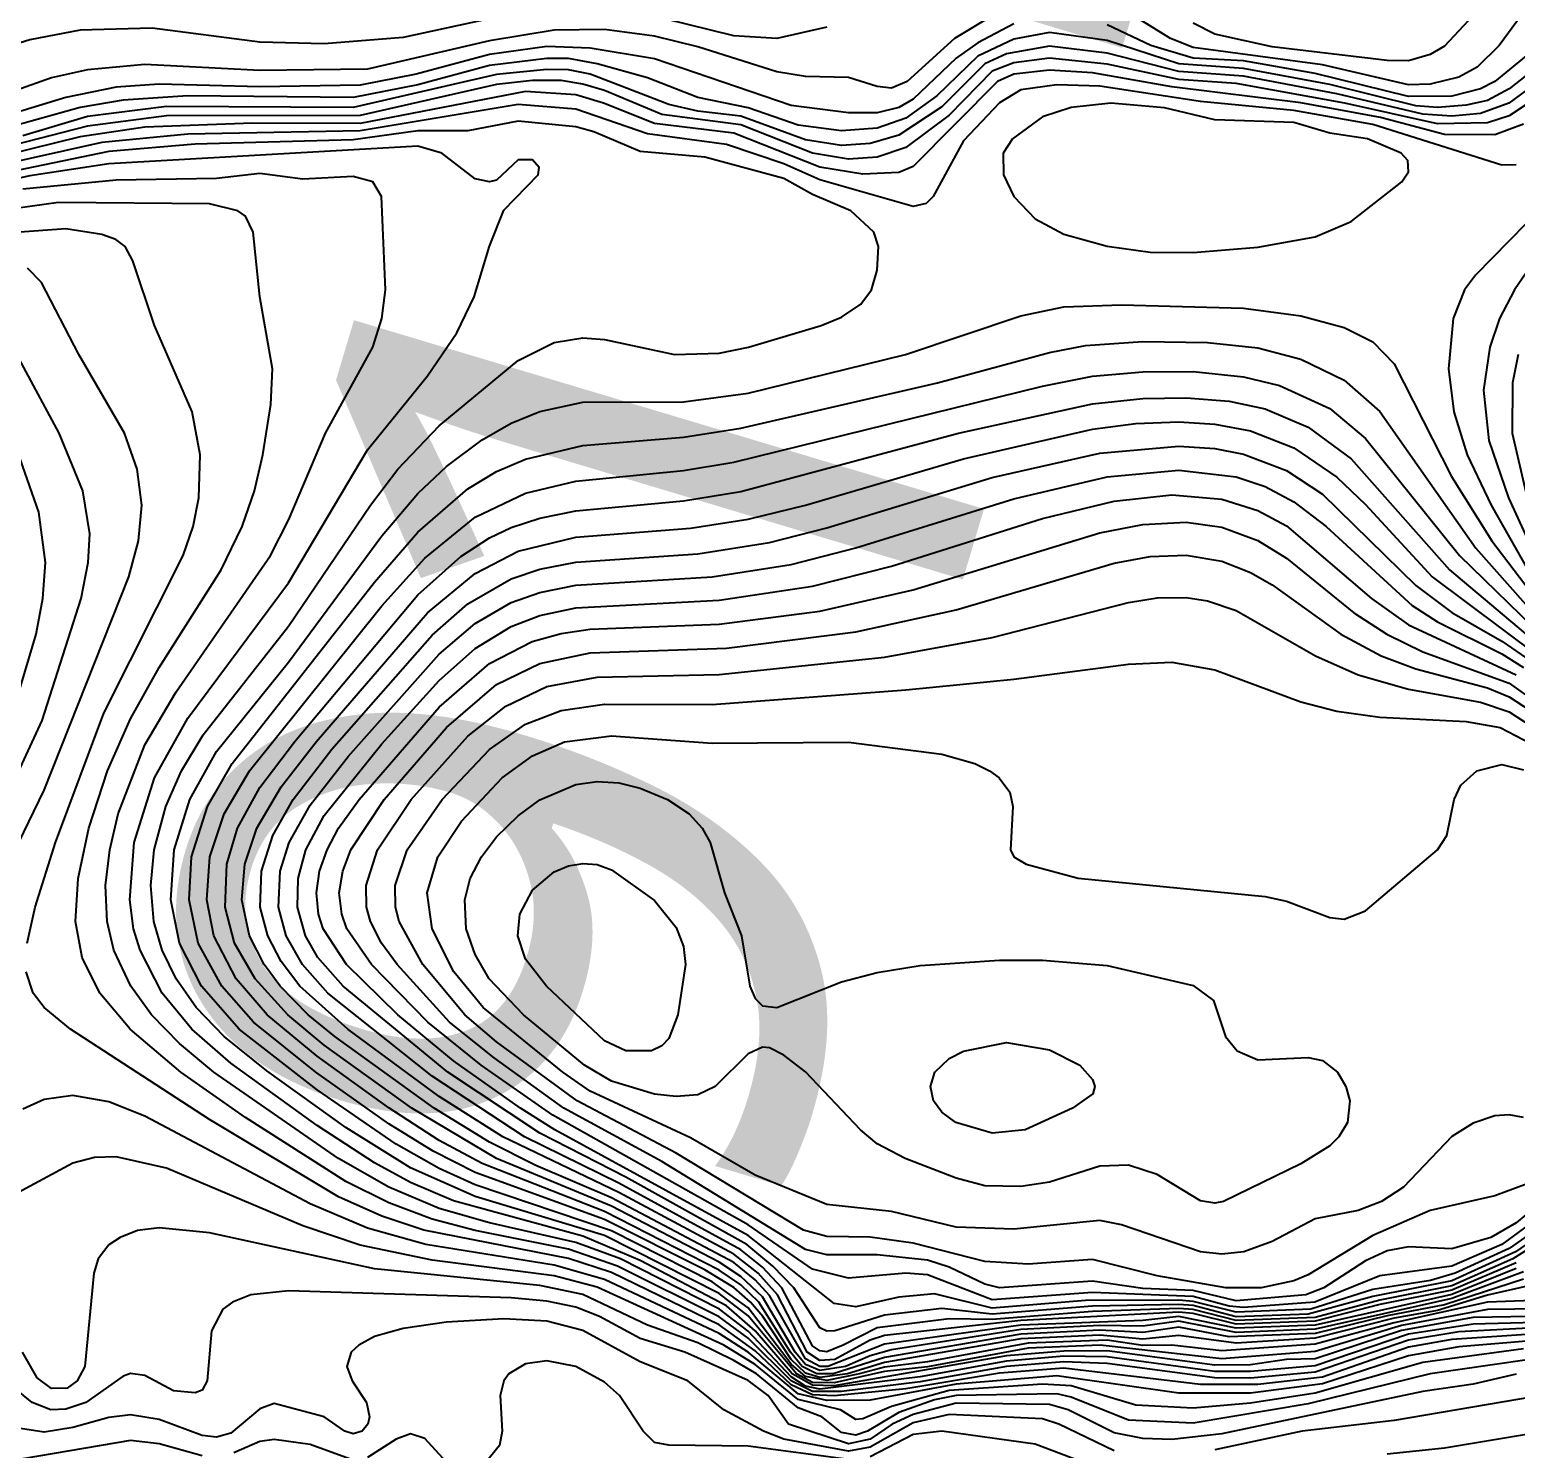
# Model space of a CAD drawing. Extents: x 474277 to 475042, y 254928 to 255625.
# Drawn here: x 474453.52 to 474469.39, y 255577.85 to 255593.01 of the extents above; entities that cross this region are included whole.
import ezdxf

# ---------------------------------------------------------------- set-up
doc = ezdxf.new("R2010")
doc.units = 0
doc.header["$MEASUREMENT"] = 0
doc.layers.add('BaseMapV2_DTM_export_MonNov09090547073261 — entities', color=1, linetype='CONTINUOUS')
doc.styles.get("Standard").update_dxf_attribs({"font": 'romans.shx'})

msp = doc.modelspace()

# ---------------------------------------------------------------- linework, layer by layer
at = {"layer": 'BaseMapV2_DTM_export_MonNov09090547073261 — entities', "color": 15, "linetype": 'Continuous', "true_color": 0xb7484b}
for points in [[(474469.778, 255593.615, 90.5), (474469.21, 255592.841, 90.5), (474468.976, 255592.611, 90.5), (474468.781, 255592.504, 90.5), (474468.474, 255592.431, 90.5), (474468.244, 255592.423, 90.5), (474467.324, 255592.636, 90.5), (474465.944, 255592.82, 90.5), (474465.7, 255592.918, 90.5), (474465.177, 255593.242, 90.5)], [(474462.033, 255593.039, 90.75), (474461.497, 255592.916, 90.75), (474461.037, 255592.944, 90.75), (474459.81, 255593.248, 90.75)], [(474464.027, 255593.073, 90.25), (474463.643, 255592.872, 90.25), (474463.413, 255592.708, 90.25), (474462.953, 255592.271, 90.25), (474462.8, 255592.181, 90.25), (474462.57, 255592.123, 90.25), (474462.263, 255592.125, 90.25), (474461.65, 255592.2, 90.25), (474460.193, 255592.7, 90.25), (474459.503, 255592.814, 90.25), (474459.043, 255592.832, 90.25), (474458.43, 255592.746, 90.25), (474457.646, 255592.535, 90.25), (474457.049, 255592.418, 90.25), (474455.976, 255592.402, 90.25), (474454.902, 255592.431, 90.25), (474454.442, 255592.397, 90.25), (474453.906, 255592.288, 90.25), (474452.909, 255591.985, 90.25)], [(474463.797, 255593.159, 90.5), (474463.394, 255592.918, 90.5), (474462.891, 255592.458, 90.5), (474462.723, 255592.387, 90.5), (474462.57, 255592.404, 90.5), (474462.263, 255592.501, 90.5), (474461.803, 255592.512, 90.5), (474461.497, 255592.562, 90.5), (474460.653, 255592.829, 90.5), (474460.193, 255592.943, 90.5), (474459.656, 255593.014, 90.5), (474459.12, 255593.006, 90.5), (474458.43, 255592.893, 90.5), (474457.126, 255592.589, 90.5), (474455.976, 255592.574, 90.5), (474454.749, 255592.641, 90.5), (474454.136, 255592.584, 90.5), (474453.752, 255592.498, 90.5), (474452.986, 255592.227, 90.5)], [(474458.524, 255593.148, 90.75), (474457.509, 255592.929, 90.75), (474456.666, 255592.861, 90.75), (474455.976, 255592.879, 90.75), (474454.826, 255593.029, 90.75), (474454.059, 255593.007, 90.75), (474453.522, 255592.902, 90.75), (474452.986, 255592.739, 90.75)], [(474469.54, 255592.765, 90.25), (474469.165, 255592.458, 90.25), (474469.011, 255592.38, 90.25), (474468.704, 255592.303, 90.25), (474468.244, 255592.298, 90.25), (474467.247, 255592.544, 90.25), (474466.481, 255592.677, 90.25), (474465.944, 255592.706, 90.25), (474465.493, 255592.841, 90.25), (474465.024, 255593.063, 90.25)], [(474468.934, 255593.163, 90.75), (474468.627, 255592.836, 90.75), (474468.474, 255592.745, 90.75), (474468.244, 255592.68, 90.75), (474468.014, 255592.683, 90.75), (474466.787, 255592.829, 90.75), (474466.174, 255592.964, 90.75), (474465.944, 255593.081, 90.75)], [(474469.806, 255592.765, 90), (474469.318, 255592.379, 90), (474469.088, 255592.255, 90), (474468.857, 255592.206, 90), (474468.551, 255592.18, 90), (474468.321, 255592.198, 90), (474467.401, 255592.425, 90), (474466.481, 255592.596, 90), (474465.79, 255592.646, 90), (474465.024, 255592.897, 90), (474464.41, 255592.981, 90), (474464.027, 255592.909, 90), (474463.643, 255592.728, 90), (474463.205, 255592.305, 90), (474462.877, 255592.065, 90), (474462.57, 255591.961, 90), (474462.187, 255591.931, 90), (474461.727, 255591.992, 90), (474461.19, 255592.177, 90), (474460.653, 255592.288, 90), (474460.116, 255592.497, 90), (474459.58, 255592.647, 90), (474459.273, 255592.703, 90), (474459.043, 255592.704, 90), (474458.43, 255592.628, 90), (474457.663, 255592.424, 90), (474456.973, 255592.287, 90), (474455.209, 255592.304, 90), (474454.519, 255592.258, 90), (474454.059, 255592.18, 90), (474452.832, 255591.837, 90)], [(474469.624, 255592.456, 89.75), (474469.314, 255592.228, 89.75), (474469.011, 255592.117, 89.75), (474468.704, 255592.089, 89.75), (474468.397, 255592.11, 89.75), (474467.477, 255592.326, 89.75), (474466.481, 255592.514, 89.75), (474465.79, 255592.563, 89.75), (474465.024, 255592.761, 89.75), (474464.41, 255592.835, 89.75), (474463.95, 255592.754, 89.75), (474463.72, 255592.648, 89.75), (474463.26, 255592.189, 89.75), (474462.8, 255591.886, 89.75), (474462.493, 255591.796, 89.75), (474462.187, 255591.774, 89.75), (474461.803, 255591.834, 89.75), (474461.113, 255592.088, 89.75), (474460.653, 255592.141, 89.75), (474460.346, 255592.213, 89.75), (474459.503, 255592.536, 89.75), (474459.273, 255592.581, 89.75), (474459.043, 255592.586, 89.75), (474458.506, 255592.533, 89.75), (474456.973, 255592.182, 89.75), (474454.979, 255592.192, 89.75), (474454.136, 255592.083, 89.75), (474453.446, 255591.878, 89.75)], [(474469.471, 255592.002, 89.25), (474469.164, 255591.889, 89.25), (474468.627, 255591.892, 89.25), (474467.942, 255592.075, 89.25), (474467.094, 255592.229, 89.25), (474465.714, 255592.401, 89.25), (474464.87, 255592.55, 89.25), (474464.41, 255592.578, 89.25), (474464.027, 255592.536, 89.25), (474463.853, 255592.458, 89.25), (474462.953, 255591.55, 89.25), (474462.8, 255591.485, 89.25), (474462.417, 255591.47, 89.25), (474461.957, 255591.543, 89.25), (474461.037, 255591.906, 89.25), (474460.193, 255592.008, 89.25), (474459.647, 255592.228, 89.25), (474459.35, 255592.314, 89.25), (474458.813, 255592.352, 89.25), (474457.049, 255592.011, 89.25), (474455.899, 255592.012, 89.25), (474454.749, 255591.971, 89.25), (474454.059, 255591.868, 89.25), (474452.755, 255591.547, 89.25)], [(474469.548, 255592.245, 89.5), (474469.318, 255592.09, 89.5), (474469.088, 255592.017, 89.5), (474468.551, 255592.006, 89.5), (474467.563, 255592.228, 89.5), (474466.404, 255592.438, 89.5), (474465.79, 255592.48, 89.5), (474465.024, 255592.643, 89.5), (474464.41, 255592.706, 89.5), (474464.027, 255592.659, 89.5), (474463.797, 255592.57, 89.5), (474463.337, 255592.099, 89.5), (474462.877, 255591.752, 89.5), (474462.57, 255591.649, 89.5), (474462.263, 255591.627, 89.5), (474461.88, 255591.691, 89.5), (474461.113, 255591.994, 89.5), (474460.27, 255592.104, 89.5), (474459.656, 255592.362, 89.5), (474459.426, 255592.43, 89.5), (474459.196, 255592.467, 89.5), (474458.89, 255592.467, 89.5), (474458.506, 255592.425, 89.5), (474457.049, 255592.096, 89.5), (474454.979, 255592.09, 89.5), (474454.136, 255591.982, 89.5), (474452.832, 255591.645, 89.5)], [(474469.394, 255591.569, 89), (474469.241, 255591.564, 89), (474467.861, 255591.997, 89), (474467.017, 255592.148, 89), (474466.02, 255592.246, 89), (474464.947, 255592.408, 89), (474464.487, 255592.422, 89), (474464.104, 255592.369, 89), (474463.874, 255592.23, 89), (474463.49, 255591.826, 89), (474463.166, 255591.231, 89), (474463.091, 255591.155, 89), (474462.953, 255591.122, 89), (474461.957, 255591.409, 89), (474461.573, 255591.579, 89), (474460.96, 255591.784, 89), (474460.116, 255591.898, 89), (474459.35, 255592.164, 89), (474458.736, 255592.214, 89), (474457.049, 255591.93, 89), (474455.209, 255591.897, 89), (474454.289, 255591.806, 89), (474452.755, 255591.464, 89)], [(474466.634, 255590.69, 88.75), (474467.247, 255590.8, 88.75), (474467.631, 255590.964, 88.75), (474468.172, 255591.385, 88.75), (474468.244, 255591.492, 88.75), (474468.234, 255591.615, 88.75), (474468.164, 255591.691, 88.75), (474467.804, 255591.845, 88.75), (474467.401, 255591.907, 88.75), (474467.017, 255592.019, 88.75), (474466.174, 255592.047, 88.75), (474465.637, 255592.178, 88.75), (474465.065, 255592.228, 88.75), (474464.64, 255592.181, 88.75), (474464.334, 255592.08, 88.75), (474464.015, 255591.845, 88.75), (474463.913, 255591.691, 88.75), (474463.917, 255591.461, 88.75), (474464.027, 255591.231, 88.75), (474464.257, 255590.993, 88.75), (474464.564, 255590.828, 88.75), (474465.024, 255590.699, 88.75), (474465.484, 255590.636, 88.75), (474465.944, 255590.633, 88.75), (474466.634, 255590.69, 88.75)], [(474470.544, 255579.36, 88.75), (474469.088, 255579.343, 88.75), (474468.167, 255579.172, 88.75), (474467.247, 255578.896, 88.75), (474466.25, 255578.817, 88.75), (474464.951, 255578.963, 88.75), (474464.18, 255578.93, 88.75), (474463.107, 255578.732, 88.75), (474462.647, 255578.681, 88.75), (474462.11, 255578.56, 88.75), (474461.88, 255578.565, 88.75), (474461.707, 255578.656, 88.75), (474461.19, 255579.275, 88.75), (474460.883, 255579.513, 88.75), (474459.656, 255580.132, 88.75), (474458.276, 255580.55, 88.75), (474457.586, 255580.857, 88.75), (474456.896, 255581.287, 88.75), (474456.053, 255581.892, 88.75), (474455.596, 255582.26, 88.75), (474455.299, 255582.567, 88.75), (474455.083, 255582.874, 88.75), (474454.936, 255583.18, 88.75), (474454.847, 255583.487, 88.75), (474454.814, 255583.87, 88.75), (474454.85, 255584.254, 88.75), (474454.973, 255584.714, 88.75), (474455.14, 255585.097, 88.75), (474455.371, 255585.48, 88.75), (474456.283, 255586.642, 88.75), (474457.16, 255587.934, 88.75), (474457.452, 255588.318, 88.75), (474457.893, 255588.78, 88.75), (474458.736, 255589.479, 88.75), (474459.12, 255589.669, 88.75), (474459.426, 255589.722, 88.75), (474459.656, 255589.704, 88.75), (474460.405, 255589.544, 88.75), (474460.883, 255589.557, 88.75), (474461.196, 255589.621, 88.75), (474461.971, 255589.851, 88.75), (474462.187, 255589.94, 88.75), (474462.393, 255590.081, 88.75), (474462.508, 255590.234, 88.75), (474462.57, 255590.444, 88.75), (474462.583, 255590.694, 88.75), (474462.534, 255590.848, 88.75), (474462.288, 255591.078, 88.75), (474461.88, 255591.252, 88.75), (474461.573, 255591.423, 88.75), (474460.73, 255591.651, 88.75), (474460.04, 255591.711, 88.75), (474459.542, 255591.921, 88.75), (474459.35, 255591.973, 88.75), (474458.736, 255592.036, 88.75), (474458.199, 255591.931, 88.75), (474457.663, 255591.931, 88.75), (474456.973, 255591.834, 88.75), (474455.286, 255591.79, 88.75), (474454.366, 255591.709, 88.75), (474452.679, 255591.363, 88.75)], [(474470.544, 255579.286, 88.5), (474468.934, 255579.258, 88.5), (474468.167, 255579.12, 88.5), (474467.247, 255578.816, 88.5), (474466.941, 255578.81, 88.5), (474466.557, 255578.751, 88.5), (474466.174, 255578.747, 88.5), (474465.024, 255578.901, 88.5), (474464.564, 255578.898, 88.5), (474463.95, 255578.849, 88.5), (474462.11, 255578.528, 88.5), (474461.88, 255578.534, 88.5), (474461.66, 255578.656, 88.5), (474461.267, 255579.114, 88.5), (474460.96, 255579.382, 88.5), (474460.04, 255579.868, 88.5), (474459.426, 255580.126, 88.5), (474458.046, 255580.503, 88.5), (474457.586, 255580.698, 88.5), (474457.203, 255580.909, 88.5), (474456.589, 255581.308, 88.5), (474455.669, 255581.973, 88.5), (474455.251, 255582.337, 88.5), (474454.935, 255582.72, 88.5), (474454.698, 255583.18, 88.5), (474454.63, 255583.41, 88.5), (474454.589, 255583.717, 88.5), (474454.636, 255584.33, 88.5), (474454.853, 255585.02, 88.5), (474455.209, 255585.66, 88.5), (474456.283, 255587.102, 88.5), (474457.126, 255588.524, 88.5), (474457.766, 255589.314, 88.5), (474458.08, 255589.774, 88.5), (474458.267, 255590.158, 88.5), (474458.43, 255590.698, 88.5), (474458.583, 255591.085, 88.5), (474458.951, 255591.461, 88.5), (474458.961, 255591.538, 88.5), (474458.89, 255591.622, 88.5), (474458.736, 255591.621, 88.5), (474458.506, 255591.403, 88.5), (474458.43, 255591.385, 88.5), (474458.276, 255591.417, 88.5), (474457.921, 255591.691, 88.5), (474457.663, 255591.769, 88.5), (474454.366, 255591.579, 88.5), (474453.522, 255591.449, 88.5), (474452.602, 255591.246, 88.5)], [(474470.928, 255579.239, 88.25), (474468.934, 255579.188, 88.25), (474468.244, 255579.081, 88.25), (474467.247, 255578.742, 88.25), (474466.557, 255578.68, 88.25), (474466.174, 255578.68, 88.25), (474465.024, 255578.837, 88.25), (474464.564, 255578.843, 88.25), (474463.95, 255578.793, 88.25), (474463.03, 255578.623, 88.25), (474461.957, 255578.492, 88.25), (474461.803, 255578.525, 88.25), (474461.65, 255578.624, 88.25), (474461.19, 255579.113, 88.25), (474460.887, 255579.346, 88.25), (474459.828, 255579.883, 88.25), (474459.35, 255580.059, 88.25), (474458.429, 255580.267, 88.25), (474457.893, 255580.423, 88.25), (474457.356, 255580.65, 88.25), (474456.819, 255580.956, 88.25), (474455.486, 255581.877, 88.25), (474455.119, 255582.183, 88.25), (474454.82, 255582.49, 88.25), (474454.599, 255582.797, 88.25), (474454.42, 255583.18, 88.25), (474454.346, 255583.487, 88.25), (474454.33, 255583.87, 88.25), (474454.375, 255584.254, 88.25), (474454.465, 255584.637, 88.25), (474454.749, 255585.375, 88.25), (474455.083, 255585.941, 88.25), (474456.091, 255587.397, 88.25), (474456.288, 255587.781, 88.25), (474456.68, 255588.701, 88.25), (474457.185, 255589.621, 88.25), (474457.28, 255589.928, 88.25), (474457.32, 255590.234, 88.25), (474457.275, 255591.231, 88.25), (474457.184, 255591.385, 88.25), (474456.973, 255591.442, 88.25), (474456.436, 255591.415, 88.25), (474455.976, 255591.477, 88.25), (474455.516, 255591.423, 88.25), (474454.442, 255591.405, 88.25), (474453.446, 255591.308, 88.25)], [(474469.86, 255591.308, 88.75), (474468.958, 255590.388, 88.75), (474468.842, 255590.234, 88.75), (474468.721, 255589.928, 88.75), (474468.67, 255589.391, 88.75), (474468.725, 255588.931, 88.75), (474468.87, 255588.471, 88.75), (474469.124, 255587.934, 88.75), (474469.517, 255587.244, 88.75)], [(474469.931, 255579.165, 88), (474468.781, 255579.105, 88), (474468.244, 255579.016, 88), (474467.247, 255578.674, 88), (474466.557, 255578.61, 88), (474466.174, 255578.612, 88), (474465.024, 255578.765, 88), (474464.564, 255578.783, 88), (474463.95, 255578.735, 88), (474463.03, 255578.572, 88), (474462.187, 255578.467, 88), (474461.88, 255578.468, 88), (474461.65, 255578.582, 88), (474461.19, 255579.038, 88), (474460.883, 255579.264, 88), (474459.796, 255579.806, 88), (474459.273, 255579.986, 88), (474458.276, 255580.186, 88), (474457.816, 255580.308, 88), (474457.356, 255580.481, 88), (474456.896, 255580.71, 88), (474455.823, 255581.394, 88), (474455.133, 255581.877, 88), (474454.593, 255582.337, 88), (474454.27, 255582.72, 88), (474454.08, 255583.104, 88), (474454.01, 255583.487, 88), (474454.038, 255583.947, 88), (474454.152, 255584.484, 88), (474454.351, 255585.097, 88), (474454.596, 255585.652, 88), (474454.902, 255586.199, 88), (474455.566, 255587.244, 88), (474455.79, 255587.704, 88), (474455.921, 255588.087, 88), (474456.011, 255588.471, 88), (474456.096, 255589.008, 88), (474456.111, 255589.391, 88), (474455.976, 255590.158, 88), (474455.907, 255590.848, 88), (474455.823, 255591.019, 88), (474455.742, 255591.078, 88), (474455.439, 255591.15, 88), (474453.829, 255591.164, 88), (474453.216, 255591.082, 88)], [(474453.494, 255583.257, 87.75), (474453.58, 255583.64, 87.75), (474453.797, 255584.33, 87.75), (474454.313, 255585.711, 87.75), (474455.158, 255587.397, 87.75), (474455.264, 255587.704, 87.75), (474455.327, 255588.011, 87.75), (474455.34, 255588.471, 87.75), (474455.253, 255588.931, 87.75), (474454.852, 255589.851, 87.75), (474454.62, 255590.541, 87.75), (474454.538, 255590.694, 87.75), (474454.439, 255590.771, 87.75), (474454.289, 255590.824, 87.75), (474453.906, 255590.886, 87.75), (474453.369, 255590.846, 87.75)], [(474469.639, 255590.618, 88.5), (474469.374, 255590.234, 88.5), (474469.215, 255589.928, 88.5), (474469.112, 255589.621, 88.5), (474469.044, 255589.161, 88.5), (474469.102, 255588.624, 88.5), (474469.309, 255588.011, 88.5), (474469.629, 255587.321, 88.5)], [(474453.292, 255584.101, 87.5), (474453.676, 255584.89, 87.5), (474454.577, 255587.167, 87.5), (474454.683, 255587.551, 87.5), (474454.718, 255587.934, 87.5), (474454.668, 255588.318, 87.5), (474454.534, 255588.701, 87.5), (474454.045, 255589.544, 87.5), (474453.647, 255590.311, 87.5), (474453.495, 255590.464, 87.5)], [(474462.38, 255578.656, 89), (474462.033, 255578.583, 89), (474461.803, 255578.628, 89), (474461.65, 255578.758, 89), (474461.19, 255579.362, 89), (474460.806, 255579.64, 89), (474459.733, 255580.184, 89), (474458.276, 255580.675, 89), (474457.893, 255580.849, 89), (474457.433, 255581.11, 89), (474456.589, 255581.688, 89), (474455.758, 255582.337, 89), (474455.355, 255582.797, 89), (474455.121, 255583.257, 89), (474455.026, 255583.717, 89), (474455.061, 255584.254, 89), (474455.229, 255584.79, 89), (474455.516, 255585.302, 89), (474456.283, 255586.257, 89), (474457.279, 255587.607, 89), (474457.663, 255588.058, 89), (474457.969, 255588.345, 89), (474458.353, 255588.631, 89), (474458.66, 255588.809, 89), (474458.966, 255588.933, 89), (474459.426, 255589.033, 89), (474460.5, 255589.037, 89), (474461.19, 255589.128, 89), (474462.871, 255589.544, 89), (474464.104, 255589.956, 89), (474464.564, 255590.05, 89), (474465.177, 255590.074, 89), (474466.481, 255590.036, 89), (474467.094, 255589.954, 89), (474467.554, 255589.831, 89), (474467.861, 255589.677, 89), (474468.091, 255589.442, 89), (474468.702, 255588.241, 89), (474469.131, 255587.551, 89), (474470.359, 255585.941, 89)], [(474453.228, 255584.714, 87.25), (474453.652, 255585.634, 87.25), (474454.069, 255586.937, 87.25), (474454.145, 255587.321, 87.25), (474454.162, 255587.627, 87.25), (474454.086, 255588.087, 87.25), (474453.833, 255588.701, 87.25), (474453.257, 255589.774, 87.25)], [(474462.251, 255578.656, 89.25), (474461.957, 255578.617, 89.25), (474461.803, 255578.664, 89.25), (474461.65, 255578.81, 89.25), (474461.349, 255579.27, 89.25), (474461.217, 255579.423, 89.25), (474461.037, 255579.578, 89.25), (474460.73, 255579.765, 89.25), (474459.656, 255580.303, 89.25), (474458.276, 255580.805, 89.25), (474457.828, 255581.033, 89.25), (474457.356, 255581.327, 89.25), (474456.577, 255581.877, 89.25), (474455.909, 255582.413, 89.25), (474455.57, 255582.797, 89.25), (474455.32, 255583.257, 89.25), (474455.221, 255583.717, 89.25), (474455.248, 255584.177, 89.25), (474455.417, 255584.714, 89.25), (474455.681, 255585.174, 89.25), (474457.203, 255587.11, 89.25), (474457.663, 255587.646, 89.25), (474458.199, 255588.107, 89.25), (474458.506, 255588.292, 89.25), (474458.813, 255588.424, 89.25), (474459.426, 255588.572, 89.25), (474460.5, 255588.66, 89.25), (474461.113, 255588.756, 89.25), (474463.214, 255589.238, 89.25), (474464.41, 255589.565, 89.25), (474464.794, 255589.638, 89.25), (474465.407, 255589.682, 89.25), (474466.097, 255589.672, 89.25), (474466.634, 255589.612, 89.25), (474467.094, 255589.492, 89.25), (474467.554, 255589.27, 89.25), (474467.937, 255588.935, 89.25), (474468.963, 255587.474, 89.25), (474469.854, 255586.466, 89.25)], [(474469.415, 255589.544, 88.25), (474469.353, 255589.238, 88.25), (474469.348, 255588.701, 88.25), (474469.51, 255588.011, 88.25)], [(474462.098, 255578.656, 89.5), (474461.925, 255578.656, 89.5), (474461.77, 255578.733, 89.5), (474461.642, 255578.886, 89.5), (474461.304, 255579.423, 89.5), (474461.113, 255579.606, 89.5), (474460.883, 255579.764, 89.5), (474459.656, 255580.391, 89.5), (474458.353, 255580.902, 89.5), (474457.893, 255581.148, 89.5), (474457.356, 255581.496, 89.5), (474456.589, 255582.047, 89.5), (474456.055, 255582.49, 89.5), (474455.723, 255582.874, 89.5), (474455.487, 255583.334, 89.5), (474455.411, 255583.717, 89.5), (474455.444, 255584.177, 89.5), (474455.598, 255584.637, 89.5), (474455.867, 255585.097, 89.5), (474457.279, 255586.859, 89.5), (474457.739, 255587.368, 89.5), (474458.276, 255587.805, 89.5), (474458.813, 255588.063, 89.5), (474459.35, 255588.19, 89.5), (474460.5, 255588.305, 89.5), (474461.037, 255588.394, 89.5), (474464.334, 255589.205, 89.5), (474464.87, 255589.31, 89.5), (474465.407, 255589.359, 89.5), (474465.944, 255589.361, 89.5), (474466.481, 255589.305, 89.5), (474466.864, 255589.212, 89.5), (474467.401, 255588.964, 89.5), (474467.784, 255588.646, 89.5), (474468.787, 255587.397, 89.5), (474469.701, 255586.504, 89.5)], [(474462.23, 255578.733, 89.75), (474461.957, 255578.691, 89.75), (474461.803, 255578.756, 89.75), (474461.693, 255578.886, 89.75), (474461.343, 255579.478, 89.75), (474461.113, 255579.696, 89.75), (474460.883, 255579.85, 89.75), (474459.733, 255580.445, 89.75), (474458.506, 255580.957, 89.75), (474457.601, 255581.493, 89.75), (474456.666, 255582.167, 89.75), (474456.275, 255582.49, 89.75), (474455.927, 255582.874, 89.75), (474455.707, 255583.257, 89.75), (474455.606, 255583.64, 89.75), (474455.624, 255584.1, 89.75), (474455.738, 255584.484, 89.75), (474455.976, 255584.918, 89.75), (474456.347, 255585.404, 89.75), (474457.663, 255586.974, 89.75), (474458.123, 255587.384, 89.75), (474458.43, 255587.585, 89.75), (474458.66, 255587.694, 89.75), (474458.966, 255587.796, 89.75), (474459.35, 255587.873, 89.75), (474460.5, 255587.979, 89.75), (474461.113, 255588.08, 89.75), (474463.436, 255588.701, 89.75), (474464.87, 255589.017, 89.75), (474465.407, 255589.073, 89.75), (474465.867, 255589.081, 89.75), (474466.327, 255589.043, 89.75), (474466.711, 255588.961, 89.75), (474467.171, 255588.765, 89.75), (474467.631, 255588.427, 89.75), (474468.681, 255587.244, 89.75), (474469.624, 255586.45, 89.75)], [(474462.043, 255578.733, 90), (474461.957, 255578.735, 90), (474461.803, 255578.817, 90), (474461.42, 255579.492, 90), (474461.267, 255579.659, 90), (474461.037, 255579.844, 90), (474459.733, 255580.537, 90), (474458.925, 255580.88, 90), (474458.43, 255581.131, 90), (474457.839, 255581.493, 90), (474456.778, 255582.26, 90), (474456.494, 255582.49, 90), (474456.195, 255582.797, 90), (474456.024, 255583.027, 90), (474455.867, 255583.334, 90), (474455.786, 255583.717, 90), (474455.816, 255584.1, 90), (474455.944, 255584.484, 90), (474456.206, 255584.924, 90), (474456.578, 255585.404, 90), (474457.768, 255586.784, 90), (474458.276, 255587.205, 90), (474458.736, 255587.441, 90), (474459.35, 255587.59, 90), (474460.576, 255587.687, 90), (474461.19, 255587.784, 90), (474461.803, 255587.935, 90), (474463.49, 255588.429, 90), (474464.87, 255588.745, 90), (474465.33, 255588.804, 90), (474465.79, 255588.823, 90), (474466.174, 255588.799, 90), (474466.557, 255588.726, 90), (474467.017, 255588.546, 90), (474467.477, 255588.234, 90), (474467.784, 255587.941, 90), (474468.497, 255587.167, 90), (474469.624, 255586.325, 90)], [(474453.314, 255585.634, 87), (474453.589, 255586.554, 87), (474453.66, 255586.937, 87), (474453.688, 255587.321, 87), (474453.616, 255587.857, 87), (474453.322, 255588.701, 87)], [(474462.117, 255578.81, 90.25), (474461.957, 255578.799, 90.25), (474461.823, 255578.886, 90.25), (474461.506, 255579.5, 90.25), (474461.299, 255579.73, 90.25), (474461.037, 255579.935, 90.25), (474459.81, 255580.593, 90.25), (474458.571, 255581.187, 90.25), (474457.893, 255581.617, 90.25), (474456.916, 255582.337, 90.25), (474456.406, 255582.797, 90.25), (474456.206, 255583.058, 90.25), (474456.061, 255583.334, 90.25), (474455.982, 255583.64, 90.25), (474455.996, 255584.024, 90.25), (474456.117, 255584.407, 90.25), (474456.335, 255584.79, 90.25), (474456.747, 255585.327, 90.25), (474457.816, 255586.546, 90.25), (474458.199, 255586.88, 90.25), (474458.66, 255587.146, 90.25), (474458.966, 255587.251, 90.25), (474459.35, 255587.326, 90.25), (474460.653, 255587.415, 90.25), (474461.42, 255587.536, 90.25), (474462.033, 255587.692, 90.25), (474463.797, 255588.228, 90.25), (474464.947, 255588.488, 90.25), (474465.79, 255588.563, 90.25), (474466.174, 255588.537, 90.25), (474466.481, 255588.478, 90.25), (474466.941, 255588.302, 90.25), (474467.324, 255588.05, 90.25), (474468.321, 255587.074, 90.25), (474468.704, 255586.787, 90.25), (474469.241, 255586.48, 90.25), (474469.548, 255586.266, 90.25)], [(474462.205, 255578.963, 90.5), (474462.033, 255578.89, 90.5), (474461.957, 255578.902, 90.5), (474461.88, 255578.955, 90.5), (474461.552, 255579.576, 90.5), (474461.343, 255579.795, 90.5), (474461.113, 255579.979, 90.5), (474459.81, 255580.692, 90.5), (474458.804, 255581.187, 90.5), (474457.816, 255581.834, 90.5), (474456.703, 255582.72, 90.5), (474456.434, 255583.027, 90.5), (474456.259, 255583.334, 90.5), (474456.177, 255583.64, 90.5), (474456.195, 255584.024, 90.5), (474456.291, 255584.33, 90.5), (474456.513, 255584.73, 90.5), (474456.921, 255585.25, 90.5), (474457.893, 255586.341, 90.5), (474458.276, 255586.668, 90.5), (474458.66, 255586.892, 90.5), (474458.966, 255587.002, 90.5), (474459.35, 255587.079, 90.5), (474460.806, 255587.167, 90.5), (474461.65, 255587.299, 90.5), (474462.34, 255587.476, 90.5), (474464.027, 255588.002, 90.5), (474465.024, 255588.237, 90.5), (474465.79, 255588.308, 90.5), (474466.404, 255588.235, 90.5), (474466.711, 255588.133, 90.5), (474467.017, 255587.969, 90.5), (474467.364, 255587.704, 90.5), (474468.281, 255586.861, 90.5), (474468.551, 255586.687, 90.5), (474469.241, 255586.344, 90.5), (474469.471, 255586.199, 90.5)], [(474462.118, 255579.116, 90.75), (474462.033, 255579.11, 90.75), (474461.957, 255579.148, 90.75), (474461.678, 255579.576, 90.75), (474461.456, 255579.806, 90.75), (474461.176, 255580.036, 90.75), (474459.886, 255580.755, 90.75), (474458.966, 255581.225, 90.75), (474457.983, 255581.877, 90.75), (474456.866, 255582.797, 90.75), (474456.597, 255583.104, 90.75), (474456.465, 255583.334, 90.75), (474456.379, 255583.64, 90.75), (474456.385, 255583.947, 90.75), (474456.47, 255584.254, 90.75), (474456.666, 255584.62, 90.75), (474457.279, 255585.386, 90.75), (474457.893, 255586.061, 90.75), (474458.276, 255586.402, 90.75), (474458.66, 255586.638, 90.75), (474458.966, 255586.755, 90.75), (474459.35, 255586.836, 90.75), (474460.883, 255586.918, 90.75), (474461.88, 255587.068, 90.75), (474462.723, 255587.281, 90.75), (474464.334, 255587.79, 90.75), (474465.1, 255587.975, 90.75), (474465.714, 255588.042, 90.75), (474466.25, 255587.996, 90.75), (474466.634, 255587.878, 90.75), (474466.941, 255587.712, 90.75), (474467.849, 255586.937, 90.75), (474468.244, 255586.656, 90.75), (474469.394, 255586.122, 90.75)], [(474467.201, 255579.346, 91), (474466.404, 255579.313, 91), (474465.944, 255579.43, 91), (474465.79, 255579.441, 91), (474464.794, 255579.44, 91), (474463.797, 255579.359, 91), (474463.183, 255579.512, 91), (474462.8, 255579.475, 91), (474462.34, 255579.373, 91), (474462.11, 255579.407, 91), (474461.19, 255580.133, 91), (474459.128, 255581.263, 91), (474458.762, 255581.493, 91), (474458.046, 255582, 91), (474457.452, 255582.49, 91), (474456.902, 255583.027, 91), (474456.654, 255583.41, 91), (474456.605, 255583.564, 91), (474456.583, 255583.794, 91), (474456.616, 255584.024, 91), (474456.695, 255584.254, 91), (474456.819, 255584.484, 91), (474457.039, 255584.79, 91), (474457.893, 255585.775, 91), (474458.43, 255586.242, 91), (474458.884, 255586.477, 91), (474459.196, 255586.564, 91), (474459.503, 255586.609, 91), (474460.883, 255586.661, 91), (474461.957, 255586.802, 91), (474462.953, 255587.03, 91), (474464.947, 255587.638, 91), (474465.407, 255587.726, 91), (474465.867, 255587.75, 91), (474466.25, 255587.698, 91), (474466.634, 255587.557, 91), (474466.941, 255587.366, 91), (474467.658, 255586.784, 91), (474468.011, 255586.554, 91), (474468.397, 255586.368, 91), (474469.318, 255586.032, 91), (474469.701, 255585.758, 91)], [(474467.244, 255579.423, 91.25), (474466.481, 255579.363, 91.25), (474466.327, 255579.377, 91.25), (474465.944, 255579.482, 91.25), (474464.87, 255579.523, 91.25), (474463.797, 255579.445, 91.25), (474463.107, 255579.715, 91.25), (474462.877, 255579.73, 91.25), (474462.263, 255579.678, 91.25), (474461.88, 255579.773, 91.25), (474461.19, 255580.247, 91.25), (474459.105, 255581.417, 91.25), (474458.341, 255581.953, 91.25), (474457.77, 255582.413, 91.25), (474457.168, 255583.027, 91.25), (474456.907, 255583.41, 91.25), (474456.852, 255583.564, 91.25), (474456.826, 255583.794, 91.25), (474456.862, 255584.024, 91.25), (474456.95, 255584.254, 91.25), (474457.304, 255584.79, 91.25), (474457.969, 255585.559, 91.25), (474458.505, 255586.017, 91.25), (474458.966, 255586.244, 91.25), (474459.503, 255586.357, 91.25), (474460.96, 255586.406, 91.25), (474462.34, 255586.581, 91.25), (474463.413, 255586.815, 91.25), (474465.1, 255587.314, 91.25), (474465.484, 255587.384, 91.25), (474465.867, 255587.4, 91.25), (474466.25, 255587.336, 91.25), (474466.557, 255587.215, 91.25), (474466.787, 255587.081, 91.25), (474467.519, 255586.554, 91.25), (474467.951, 255586.324, 91.25), (474468.321, 255586.187, 91.25), (474469.088, 255585.981, 91.25), (474469.318, 255585.886, 91.25), (474469.624, 255585.686, 91.25)], [(474467.146, 255579.5, 91.5), (474466.404, 255579.436, 91.5), (474465.944, 255579.547, 91.5), (474465.407, 255579.567, 91.5), (474464.87, 255579.644, 91.5), (474463.874, 255579.574, 91.5), (474463.72, 255579.612, 91.5), (474463.337, 255579.796, 91.5), (474463.107, 255579.871, 91.5), (474462.57, 255579.927, 91.5), (474462.033, 255579.927, 91.5), (474461.803, 255579.984, 91.5), (474460.27, 255580.922, 91.5), (474459.224, 255581.493, 91.5), (474458.478, 255582.03, 91.5), (474458.001, 255582.413, 91.5), (474457.443, 255583.027, 91.5), (474457.276, 255583.257, 91.5), (474457.159, 255583.487, 91.5), (474457.117, 255583.64, 91.5), (474457.112, 255583.87, 91.5), (474457.233, 255584.254, 91.5), (474457.594, 255584.79, 91.5), (474458.199, 255585.467, 91.5), (474458.603, 255585.787, 91.5), (474459.043, 255585.995, 91.5), (474459.58, 255586.096, 91.5), (474460.883, 255586.123, 91.5), (474462.647, 255586.311, 91.5), (474463.797, 255586.52, 91.5), (474465.254, 255586.895, 91.5), (474465.56, 255586.943, 91.5), (474465.867, 255586.947, 91.5), (474466.097, 255586.912, 91.5), (474466.404, 255586.807, 91.5), (474467.249, 255586.324, 91.5), (474467.707, 255586.12, 91.5), (474468.244, 255585.968, 91.5), (474469.011, 255585.829, 91.5), (474469.318, 255585.726, 91.5), (474469.624, 255585.528, 91.5)], [(474466.669, 255579.576, 91.75), (474466.291, 255579.576, 91.75), (474465.56, 255579.701, 91.75), (474464.87, 255579.876, 91.75), (474464.18, 255579.827, 91.75), (474463.72, 255579.855, 91.75), (474462.953, 255580.052, 91.75), (474462.493, 255580.116, 91.75), (474462.033, 255580.123, 91.75), (474461.784, 255580.19, 91.75), (474460.423, 255581.011, 91.75), (474459.367, 255581.57, 91.75), (474458.506, 255582.203, 91.75), (474458.166, 255582.49, 91.75), (474457.717, 255583.027, 91.75), (474457.464, 255583.487, 91.75), (474457.426, 255583.64, 91.75), (474457.423, 255583.87, 91.75), (474457.55, 255584.254, 91.75), (474457.924, 255584.79, 91.75), (474458.43, 255585.325, 91.75), (474458.813, 255585.594, 91.75), (474459.196, 255585.741, 91.75), (474459.656, 255585.809, 91.75), (474460.806, 255585.805, 91.75), (474462.877, 255585.962, 91.75), (474464.027, 255586.075, 91.75), (474465.254, 255586.236, 91.75), (474465.714, 255586.255, 91.75), (474466.174, 255586.175, 91.75), (474467.094, 255585.832, 91.75), (474467.477, 255585.733, 91.75), (474467.937, 255585.67, 91.75), (474468.857, 255585.623, 91.75), (474469.22, 255585.557, 91.75), (474469.548, 255585.388, 91.75)], [(474466.485, 255579.96, 92), (474466.25, 255579.935, 92), (474466.02, 255579.96, 92), (474465.177, 255580.248, 92), (474464.947, 255580.293, 92), (474464.027, 255580.2, 92), (474463.413, 255580.223, 92), (474462.723, 255580.388, 92), (474462.033, 255580.464, 92), (474461.267, 255580.777, 92), (474460.576, 255581.175, 92), (474459.503, 255581.675, 92), (474459.211, 255581.877, 92), (474458.361, 255582.567, 92), (474458.05, 255582.95, 92), (474457.816, 255583.41, 92), (474457.764, 255583.794, 92), (474457.877, 255584.177, 92), (474458.131, 255584.56, 92), (474458.566, 255585.02, 92), (474458.89, 255585.257, 92), (474459.232, 255585.404, 92), (474459.733, 255585.471, 92), (474460.806, 255585.39, 92), (474462.263, 255585.403, 92), (474463.26, 255585.273, 92), (474463.611, 255585.174, 92), (474463.768, 255585.097, 92), (474463.872, 255585.02, 92), (474463.984, 255584.867, 92), (474464.018, 255584.714, 92), (474463.992, 255584.254, 92), (474464.027, 255584.177, 92), (474464.161, 255584.1, 92), (474464.717, 255583.949, 92), (474466.711, 255583.754, 92), (474466.941, 255583.703, 92), (474467.401, 255583.53, 92), (474467.554, 255583.511, 92), (474467.784, 255583.599, 92), (474468.551, 255584.254, 92), (474468.653, 255584.407, 92), (474468.732, 255584.79, 92), (474468.801, 255584.944, 92), (474468.971, 255585.097, 92), (474469.241, 255585.163, 92), (474469.471, 255585.106, 92)], [(474466.269, 255580.497, 92.25), (474466.174, 255580.479, 92.25), (474466.02, 255580.502, 92.25), (474465.56, 255580.785, 92.25), (474465.254, 255580.886, 92.25), (474464.947, 255580.874, 92.25), (474464.41, 255580.703, 92.25), (474464.104, 255580.658, 92.25), (474463.72, 255580.665, 92.25), (474463.413, 255580.744, 92.25), (474462.867, 255580.957, 92.25), (474462.57, 255581.114, 92.25), (474462.392, 255581.263, 92.25), (474461.803, 255581.881, 92.25), (474461.573, 255582.06, 92.25), (474461.42, 255582.138, 92.25), (474461.343, 255582.144, 92.25), (474461.19, 255582.074, 92.25), (474460.839, 255581.723, 92.25), (474460.653, 255581.635, 92.25), (474460.423, 255581.617, 92.25), (474460.193, 255581.644, 92.25), (474459.733, 255581.783, 92.25), (474459.445, 255581.953, 92.25), (474458.792, 255582.49, 92.25), (474458.425, 255582.874, 92.25), (474458.276, 255583.135, 92.25), (474458.182, 255583.41, 92.25), (474458.165, 255583.717, 92.25), (474458.224, 255583.947, 92.25), (474458.344, 255584.177, 92.25), (474458.506, 255584.391, 92.25), (474458.736, 255584.617, 92.25), (474458.966, 255584.787, 92.25), (474459.35, 255584.951, 92.25), (474459.58, 255584.982, 92.25), (474459.81, 255584.967, 92.25), (474460.04, 255584.912, 92.25), (474460.33, 255584.79, 92.25), (474460.56, 255584.637, 92.25), (474460.702, 255584.484, 92.25), (474460.785, 255584.33, 92.25), (474460.939, 255583.794, 92.25), (474461.121, 255583.334, 92.25), (474461.208, 255582.797, 92.25), (474461.267, 255582.665, 92.25), (474461.343, 255582.585, 92.25), (474461.497, 255582.569, 92.25), (474462.187, 255582.841, 92.25), (474462.57, 255582.942, 92.25), (474463.03, 255583.017, 92.25), (474463.874, 255583.075, 92.25), (474464.334, 255583.074, 92.25), (474465.024, 255583.017, 92.25), (474465.944, 255582.805, 92.25), (474466.161, 255582.643, 92.25), (474466.289, 255582.26, 92.25), (474466.412, 255582.107, 92.25), (474466.634, 255582.011, 92.25), (474467.171, 255582.036, 92.25), (474467.324, 255582.004, 92.25), (474467.485, 255581.877, 92.25), (474467.575, 255581.723, 92.25), (474467.617, 255581.57, 92.25), (474467.592, 255581.34, 92.25), (474467.5, 255581.187, 92.25), (474467.401, 255581.091, 92.25), (474467.094, 255580.9, 92.25), (474466.269, 255580.497, 92.25)], [(474460.159, 255582.107, 92.5), (474459.886, 255582.105, 92.5), (474459.656, 255582.212, 92.5), (474459.037, 255582.797, 92.5), (474458.813, 255583.084, 92.5), (474458.733, 255583.334, 92.5), (474458.753, 255583.564, 92.5), (474458.89, 255583.82, 92.5), (474459.12, 255584.016, 92.5), (474459.273, 255584.082, 92.5), (474459.426, 255584.108, 92.5), (474459.58, 255584.094, 92.5), (474459.733, 255584.04, 92.5), (474460.193, 255583.71, 92.5), (474460.423, 255583.422, 92.5), (474460.5, 255583.22, 92.5), (474460.523, 255583.027, 92.5), (474460.44, 255582.49, 92.5), (474460.346, 255582.238, 92.5), (474460.27, 255582.159, 92.5), (474460.159, 255582.107, 92.5)], [(474469.931, 255579.106, 87.75), (474468.704, 255579.024, 87.75), (474468.244, 255578.939, 87.75), (474467.324, 255578.62, 87.75), (474466.634, 255578.541, 87.75), (474466.02, 255578.542, 87.75), (474464.564, 255578.715, 87.75), (474463.874, 255578.663, 87.75), (474462.877, 255578.495, 87.75), (474462.11, 255578.421, 87.75), (474461.88, 255578.432, 87.75), (474461.65, 255578.537, 87.75), (474461.267, 255578.9, 87.75), (474460.883, 255579.178, 87.75), (474459.733, 255579.738, 87.75), (474459.273, 255579.889, 87.75), (474457.73, 255580.19, 87.75), (474457.279, 255580.339, 87.75), (474456.819, 255580.545, 87.75), (474455.439, 255581.371, 87.75), (474453.955, 255582.337, 87.75), (474453.675, 255582.567, 87.75), (474453.556, 255582.72, 87.75), (474453.483, 255582.95, 87.75)], [(474464.151, 255581.263, 92.5), (474463.797, 255581.228, 92.5), (474463.41, 255581.34, 92.5), (474463.26, 255581.449, 92.5), (474463.17, 255581.57, 92.5), (474463.138, 255581.723, 92.5), (474463.185, 255581.877, 92.5), (474463.337, 255582.024, 92.5), (474463.49, 255582.101, 92.5), (474463.95, 255582.194, 92.5), (474464.41, 255582.115, 92.5), (474464.734, 255581.953, 92.5), (474464.87, 255581.8, 92.5), (474464.895, 255581.723, 92.5), (474464.871, 255581.647, 92.5), (474464.655, 255581.493, 92.5), (474464.151, 255581.263, 92.5)], [(474469.931, 255579.042, 87.5), (474468.781, 255578.946, 87.5), (474468.244, 255578.849, 87.5), (474467.324, 255578.548, 87.5), (474466.557, 255578.448, 87.5), (474465.79, 255578.449, 87.5), (474464.487, 255578.636, 87.5), (474463.413, 255578.546, 87.5), (474462.493, 255578.375, 87.5), (474462.033, 255578.37, 87.5), (474461.727, 255578.442, 87.5), (474461.19, 255578.889, 87.5), (474460.883, 255579.087, 87.5), (474459.656, 255579.665, 87.5), (474459.12, 255579.818, 87.5), (474457.751, 255580.036, 87.5), (474457.126, 255580.21, 87.5), (474456.513, 255580.471, 87.5), (474454.749, 255581.409, 87.5), (474454.366, 255581.56, 87.5), (474453.982, 255581.627, 87.5), (474453.676, 255581.585, 87.5), (474453.446, 255581.481, 87.5)], [(474469.471, 255581.392, 92), (474469.318, 255581.423, 92), (474469.164, 255581.413, 92), (474468.934, 255581.333, 92), (474468.704, 255581.19, 92), (474468.189, 255580.65, 92), (474467.955, 255580.497, 92), (474467.707, 255580.399, 92), (474467.247, 255580.312, 92), (474466.787, 255580.068, 92), (474466.485, 255579.96, 92)], [(474469.471, 255578.924, 87.25), (474468.397, 255578.776, 87.25), (474467.247, 255578.451, 87.25), (474466.557, 255578.342, 87.25), (474465.944, 255578.288, 87.25), (474465.33, 255578.323, 87.25), (474464.64, 255578.528, 87.25), (474464.334, 255578.547, 87.25), (474463.337, 255578.479, 87.25), (474462.723, 255578.308, 87.25), (474462.417, 255578.176, 87.25), (474462.34, 255578.169, 87.25), (474462.178, 255578.273, 87.25), (474461.727, 255578.383, 87.25), (474461.267, 255578.754, 87.25), (474460.931, 255578.963, 87.25), (474459.58, 255579.58, 87.25), (474459.12, 255579.703, 87.25), (474457.816, 255579.87, 87.25), (474457.049, 255580.031, 87.25), (474456.436, 255580.237, 87.25), (474454.979, 255580.854, 87.25), (474454.442, 255580.974, 87.25), (474454.212, 255580.965, 87.25), (474453.982, 255580.907, 87.25), (474452.935, 255580.343, 87.25)], [(474469.701, 255580.755, 91.75), (474469.164, 255580.557, 91.75), (474468.474, 255580.399, 91.75), (474467.861, 255580.133, 91.75), (474467.171, 255579.715, 91.75), (474467.017, 255579.65, 91.75), (474466.669, 255579.576, 91.75)], [(474469.701, 255580.526, 91.5), (474469.392, 255580.267, 91.5), (474469.122, 255580.113, 91.5), (474468.704, 255579.991, 91.5), (474468.244, 255580.014, 91.5), (474468.014, 255579.97, 91.5), (474467.784, 255579.862, 91.5), (474467.337, 255579.576, 91.5), (474467.146, 255579.5, 91.5)], [(474469.854, 255580.373, 91), (474469.318, 255579.994, 91), (474468.741, 255579.73, 91), (474468.477, 255579.653, 91), (474467.861, 255579.556, 91), (474467.201, 255579.346, 91)], [(474469.778, 255580.433, 91.25), (474469.241, 255580.036, 91.25), (474468.704, 255579.807, 91.25), (474467.937, 255579.702, 91.25), (474467.244, 255579.423, 91.25)], [(474469.854, 255578.856, 87), (474468.474, 255578.656, 87), (474467.171, 255578.334, 87), (474465.944, 255578.129, 87), (474465.254, 255578.161, 87), (474464.64, 255578.408, 87), (474464.487, 255578.444, 87), (474463.413, 255578.424, 87), (474463.183, 255578.378, 87), (474462.8, 255578.243, 87), (474462.466, 255578.043, 87), (474462.34, 255578.002, 87), (474462.187, 255578.031, 87), (474461.977, 255578.196, 87), (474461.727, 255578.293, 87), (474461.281, 255578.656, 87), (474461.037, 255578.798, 87), (474460.653, 255578.987, 87), (474460.116, 255579.176, 87), (474459.426, 255579.503, 87), (474458.966, 255579.598, 87), (474457.203, 255579.777, 87), (474455.439, 255580.163, 87), (474454.902, 255580.215, 87), (474454.672, 255580.185, 87), (474454.485, 255580.113, 87), (474454.366, 255580.032, 87), (474454.25, 255579.883, 87), (474454.205, 255579.73, 87), (474454.107, 255578.733, 87), (474454.027, 255578.58, 87), (474453.919, 255578.503, 87), (474453.752, 255578.498, 87), (474453.599, 255578.614, 87), (474453.443, 255578.886, 87)], [(474469.854, 255580.282, 90.75), (474469.385, 255579.96, 90.75), (474468.704, 255579.649, 90.75), (474467.861, 255579.482, 90.75), (474467.171, 255579.292, 90.75), (474466.404, 255579.266, 90.75), (474465.944, 255579.386, 90.75), (474465.79, 255579.396, 90.75), (474464.87, 255579.38, 90.75), (474463.797, 255579.294, 90.75), (474463.26, 255579.353, 90.75), (474462.647, 255579.282, 90.75), (474462.118, 255579.116, 90.75)], [(474469.854, 255580.198, 90.5), (474469.356, 255579.883, 90.5), (474468.704, 255579.596, 90.5), (474467.937, 255579.444, 90.5), (474467.247, 255579.258, 90.5), (474466.404, 255579.226, 90.5), (474465.944, 255579.344, 90.5), (474465.79, 255579.355, 90.5), (474464.87, 255579.323, 90.5), (474463.797, 255579.237, 90.5), (474463.337, 255579.244, 90.5), (474462.57, 255579.148, 90.5), (474462.205, 255578.963, 90.5)], [(474469.394, 255579.78, 90), (474468.704, 255579.503, 90), (474467.247, 255579.175, 90), (474466.404, 255579.144, 90), (474465.79, 255579.27, 90), (474465.407, 255579.225, 90), (474464.104, 255579.176, 90), (474462.647, 255578.973, 90), (474462.043, 255578.733, 90)], [(474469.394, 255579.842, 90.25), (474468.704, 255579.548, 90.25), (474467.937, 255579.395, 90.25), (474467.247, 255579.217, 90.25), (474466.404, 255579.185, 90.25), (474465.944, 255579.302, 90.25), (474465.79, 255579.313, 90.25), (474464.104, 255579.224, 90.25), (474462.647, 255579.064, 90.25), (474462.493, 255579.016, 90.25), (474462.117, 255578.81, 90.25)], [(474469.471, 255579.747, 89.75), (474468.704, 255579.46, 89.75), (474467.247, 255579.133, 89.75), (474466.404, 255579.099, 89.75), (474465.79, 255579.219, 89.75), (474465.407, 255579.166, 89.75), (474464.947, 255579.172, 89.75), (474464.104, 255579.129, 89.75), (474462.723, 255578.912, 89.75), (474462.493, 255578.849, 89.75), (474462.23, 255578.733, 89.75)], [(474469.394, 255578.651, 86.75), (474468.934, 255578.544, 86.75), (474468.397, 255578.469, 86.75), (474466.25, 255578.015, 86.75), (474465.714, 255577.954, 86.75), (474465.407, 255577.965, 86.75), (474465.1, 255578.025, 86.75), (474464.608, 255578.273, 86.75), (474464.41, 255578.329, 86.75), (474463.413, 255578.341, 86.75), (474462.953, 255578.222, 86.75), (474462.73, 255578.12, 86.75), (474462.493, 255577.959, 86.75), (474462.263, 255577.91, 86.75), (474461.623, 255578.12, 86.75), (474461.406, 255578.426, 86.75), (474461.19, 255578.586, 86.75), (474460.516, 255578.886, 86.75), (474460.04, 255579.035, 86.75), (474459.604, 255579.27, 86.75), (474459.35, 255579.367, 86.75), (474459.043, 255579.433, 86.75), (474458.66, 255579.467, 86.75), (474456.283, 255579.542, 86.75), (474455.882, 255579.5, 86.75), (474455.686, 255579.423, 86.75), (474455.583, 255579.346, 86.75), (474455.46, 255579.116, 86.75), (474455.415, 255578.58, 86.75), (474455.362, 255578.483, 86.75), (474455.286, 255578.453, 86.75), (474455.056, 255578.474, 86.75), (474454.749, 255578.637, 86.75), (474454.596, 255578.659, 86.75), (474454.519, 255578.632, 86.75), (474454.121, 255578.35, 86.75), (474453.906, 255578.277, 86.75), (474453.744, 255578.273, 86.75), (474453.546, 255578.35, 86.75), (474453.139, 255578.679, 86.75)], [(474469.471, 255579.666, 89.5), (474468.627, 255579.394, 89.5), (474468.014, 255579.277, 89.5), (474467.247, 255579.087, 89.5), (474466.327, 255579.052, 89.5), (474465.79, 255579.156, 89.5), (474465.407, 255579.099, 89.5), (474464.947, 255579.121, 89.5), (474464.104, 255579.08, 89.5), (474462.647, 255578.832, 89.5), (474462.098, 255578.656, 89.5)], [(474469.854, 255579.67, 89.25), (474469.088, 255579.495, 89.25), (474468.551, 255579.332, 89.25), (474468.091, 255579.249, 89.25), (474467.247, 255579.037, 89.25), (474466.404, 255578.983, 89.25), (474465.79, 255579.067, 89.25), (474465.407, 255579.027, 89.25), (474464.947, 255579.069, 89.25), (474464.104, 255579.03, 89.25), (474462.647, 255578.777, 89.25), (474462.251, 255578.656, 89.25)], [(474470.621, 255579.48, 89), (474469.088, 255579.422, 89), (474468.091, 255579.202, 89), (474467.247, 255578.972, 89), (474466.25, 255578.902, 89), (474465.714, 255578.961, 89), (474465.407, 255578.958, 89), (474465.024, 255579.014, 89), (474464.18, 255578.984, 89), (474463.107, 255578.784, 89), (474462.647, 255578.727, 89), (474462.38, 255578.656, 89)], [(474465.1, 255577.832, 86.5), (474464.51, 255578.12, 86.5), (474464.334, 255578.174, 86.5), (474463.337, 255578.223, 86.5), (474462.953, 255578.132, 86.5), (474462.493, 255577.871, 86.5), (474462.263, 255577.829, 86.5), (474461.573, 255577.957, 86.5), (474461.357, 255578.043, 86.5), (474460.933, 255578.273, 86.5), (474460.548, 255578.58, 86.5), (474460.04, 255578.783, 86.5), (474459.426, 255579.119, 86.5), (474459.043, 255579.219, 86.5), (474458.583, 255579.243, 86.5), (474457.969, 255579.206, 86.5), (474457.509, 255579.14, 86.5), (474457.203, 255579.055, 86.5), (474457.033, 255578.963, 86.5), (474456.954, 255578.886, 86.5), (474456.905, 255578.733, 86.5), (474456.965, 255578.58, 86.5), (474457.116, 255578.35, 86.5), (474457.147, 255578.196, 86.5), (474457.131, 255578.12, 86.5), (474457.071, 255578.043, 86.5), (474456.973, 255578.014, 86.5), (474456.886, 255578.043, 86.5), (474456.666, 255578.196, 86.5), (474456.129, 255578.338, 86.5), (474455.976, 255578.283, 86.5), (474455.669, 255578.024, 86.5), (474455.516, 255577.98, 86.5), (474455.362, 255577.998, 86.5), (474454.902, 255578.169, 86.5), (474454.596, 255578.217, 86.5), (474454.366, 255578.191, 86.5), (474453.982, 255578.083, 86.5), (474453.676, 255578.034, 86.5), (474453.139, 255578.115, 86.5)], [(474462.263, 255577.741, 86.25), (474461.19, 255577.883, 86.25), (474460.346, 255577.894, 86.25), (474460.193, 255577.923, 86.25), (474460.07, 255578.043, 86.25), (474459.819, 255578.426, 86.25), (474459.656, 255578.567, 86.25), (474459.35, 255578.733, 86.25), (474459.043, 255578.795, 86.25), (474458.813, 255578.763, 86.25), (474458.635, 255578.656, 86.25), (474458.582, 255578.58, 86.25), (474458.544, 255578.426, 86.25), (474458.566, 255578.043, 86.25), (474458.535, 255577.89, 86.25), (474458.413, 255577.736, 86.25)], [(474469.931, 255578.471, 86.5), (474468.091, 255578.159, 86.5), (474467.106, 255578.043, 86.5), (474466.174, 255577.843, 86.5)], [(474475.001, 255577.736, 86.25), (474474.861, 255577.89, 86.25), (474474.532, 255578.005, 86.25), (474473.381, 255578.064, 86.25), (474472.538, 255578.184, 86.25), (474472.001, 255578.145, 86.25), (474470.164, 255578.12, 86.25), (474468.627, 255577.862, 86.25), (474468.014, 255577.798, 86.25)], [(474456.973, 255577.735, 86.25), (474456.513, 255577.901, 86.25), (474456.129, 255577.954, 86.25), (474455.976, 255577.935, 86.25), (474455.701, 255577.813, 86.25)], [(474457.969, 255577.714, 86.25), (474457.739, 255577.964, 86.25), (474457.586, 255578.016, 86.25), (474457.433, 255577.959, 86.25), (474457.126, 255577.764, 86.25)], [(474465.1, 255577.584, 86.25), (474464.257, 255577.906, 86.25), (474463.26, 255578.043, 86.25), (474462.953, 255578.007, 86.25), (474462.493, 255577.769, 86.25)], [(474455.362, 255577.779, 86.25), (474454.902, 255577.908, 86.25), (474454.596, 255577.945, 86.25), (474453.446, 255577.748, 86.25)]]:
    msp.add_polyline3d(points, dxfattribs=at)

# ---------------------------------------------------------------- texts
at = {"layer": 'BaseMapV2_DTM_export_MonNov09090547073261 — entities', "color": 250, "true_color": 0x323232, "insert": (474461.371, 255579.742), "char_height": 0.2, "width": 17.61571, "attachment_point": 7, "rotation": 73.3254}
msp.add_mtext('\\fOpen Sans|i0|b0;\\H7.02279;91\\~m', dxfattribs=at)

doc.saveas('drawing.dxf')
